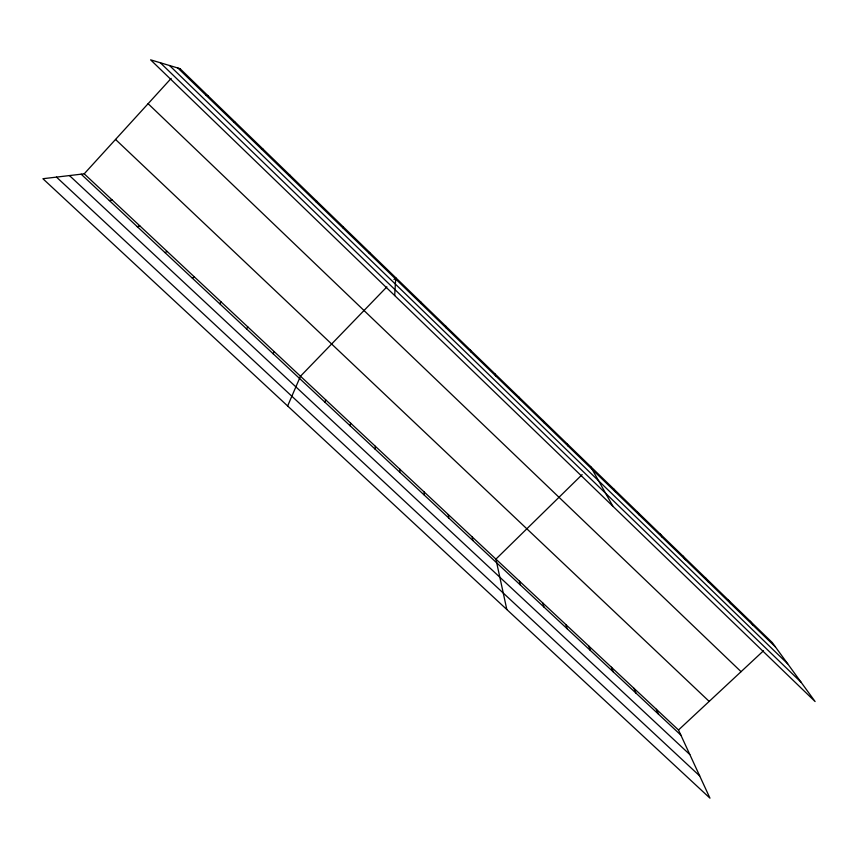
<?xml version="1.0" encoding="UTF-8"?>
<svg xmlns="http://www.w3.org/2000/svg" width="858" height="858" viewBox="0 0 858 858"><rect width="100%" height="100%" fill="white"/><g stroke="black" fill="none" stroke-linecap="round" stroke-linejoin="round"><path stroke-width="1.29" d="M399.849 472.265L399.892 469.251M394.68 295.538L395.752 277.713L393.983 279.536M375.096 449.12L375.364 446.299M350.128 425.761L350.622 423.144M324.946 402.209L325.665 399.785M369.337 253.518L369.659 252.424M287.634 405.984L300.482 376.222L386.915 286.84M273.112 353.721L274.313 351.726M342.75 227.756L343.318 226.898M246.45 328.786L247.898 327.016M84.213 173.82L678.496 729.997L709.963 798.155L42.9 178.721L84.213 173.82L171.139 78.421M582.142 474.613L495.913 559.116L506.821 609.523M678.496 729.997L763.481 650.782M219.541 303.614L221.246 302.07M315.916 201.759L316.741 201.147M192.374 278.217L194.348 276.887M164.961 252.574L167.192 251.48M288.824 175.515L289.907 175.139M137.291 226.684L139.79 225.836M109.352 200.558L112.13 199.957M261.476 149.024L262.827 148.895M233.869 122.276L235.489 122.404M205.995 95.27L207.893 95.667M56.489 177.113L699.699 775.932M81.156 174.185L680.855 735.091M69.466 175.568L689.821 754.536M115.53 139.446L709.18 701.394M148.112 103.7L741.065 671.675M160.296 62.752L801.125 682.292M177.853 68.007L775.471 646.986M169.541 65.519L787.676 663.792M750.214 621.203L753.238 625.439M727.97 599.645L730.812 603.721M705.544 577.917L708.193 581.81M682.925 555.995L685.392 559.706M660.113 533.89L662.387 537.419M637.108 511.593L639.178 514.939M613.899 489.103L615.776 492.267M590.497 466.43L612.998 506.381M566.891 443.554L568.361 446.332M543.082 420.474L544.337 423.058M519.058 397.2L520.109 399.581M656.327 709.255L658.504 714.188M633.987 688.33L635.971 693.114M611.454 667.245L613.255 671.868M494.83 373.723L495.656 375.901M588.727 645.988L590.336 650.439M565.819 624.538L567.235 628.828M470.388 350.032L470.999 352.005M542.717 602.917L543.929 607.035M519.412 581.113L520.431 585.049M445.731 326.137L446.117 327.895M472.211 536.936L472.822 540.519M448.316 514.575L448.702 517.964M420.849 302.037L421.01 303.571M424.206 492.009L424.388 495.216M180.03 68.661L150.611 59.845L815.1 701.544L772.275 642.578L180.03 68.661"/></g></svg>
